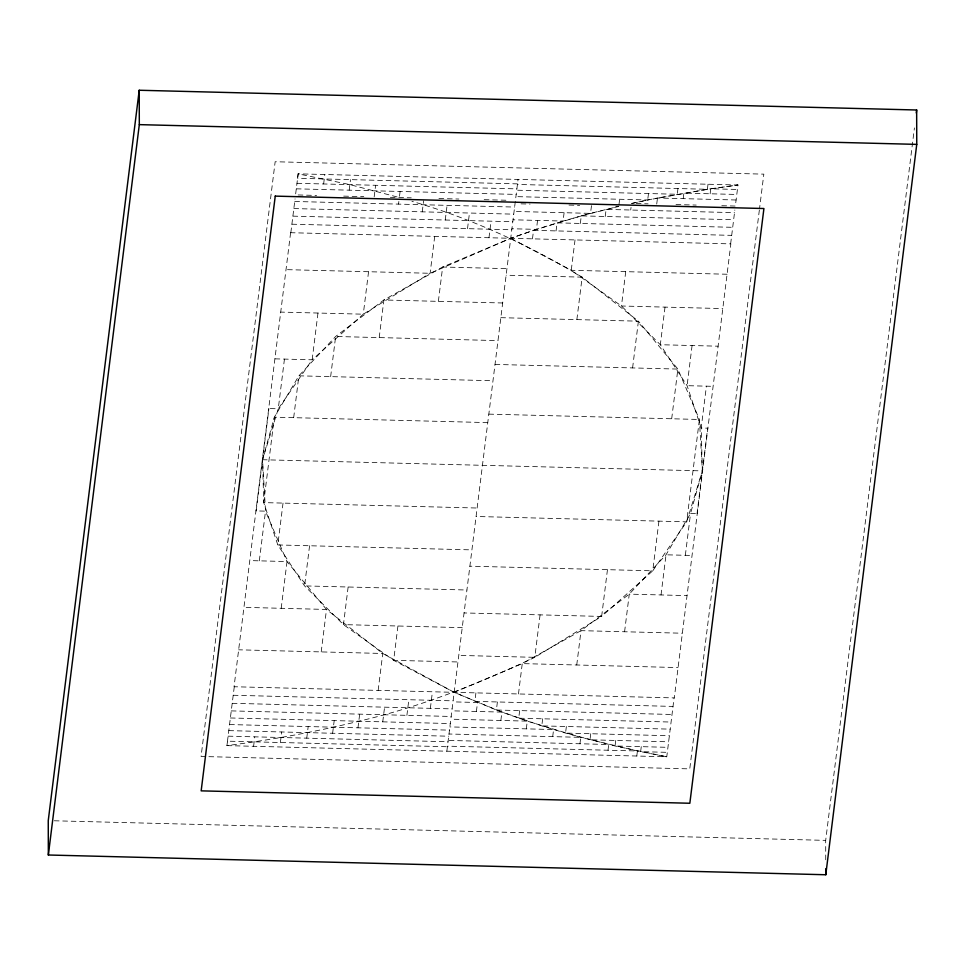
<?xml version="1.0" encoding="UTF-8"?>
<svg xmlns="http://www.w3.org/2000/svg" width="965" height="965" viewBox="0 0 965 965"><rect width="100%" height="100%" fill="white"/><g stroke="black" fill="none" stroke-linecap="round" stroke-linejoin="round"><path stroke-width="0.72" stroke-dasharray="4.83 3.62" d="M234.278 686.742L226.92 745.619L666.767 756.789L674.077 697.912M256.171 510.907L268.921 408.545M290.827 232.71L295.049 198.85M721.808 205.714L735.342 206.064L737.984 185.003L298.137 173.833L295.543 194.894L316.604 195.437M298.173 173.833L297.618 178.284L517.505 183.869M259.32 560.834L265.508 511.148L262.552 459.726L274.35 417.182L298.885 375.819L335.639 336.483L383.889 299.97L442.645 267.016L510.726 238.295L533.536 230.333L581.28 215.871L618.818 206.401M284.446 359.089L278.258 408.786L262.552 459.726L263.71 502.608L277.811 544.948L304.578 585.9L343.456 624.62L393.66 660.337L454.177 692.327L496.396 710.011L541.775 725.885L565.55 733.086L615.031 745.993L666.767 756.789L637.419 750.975L580.749 737.344L527.276 721.132L501.897 712.098L454.177 692.327L382.755 653.474L326.496 609.446L287.027 561.546L265.508 511.148L255.954 510.907M283.034 503.103L277.811 544.948L471.921 549.881M293.674 417.664L298.885 375.819L492.982 380.741M253.602 746.295L254.772 736.85M323.637 183.965L324.819 174.508M281.201 608.3L287.027 561.546L249.766 560.593M317.98 313.034L312.153 359.8L278.258 408.786L268.704 408.545M280.381 742.507L281.696 731.977M349.185 190.165L350.5 179.635M309.572 545.756L304.578 585.9L466.915 590.013M330.645 376.627L335.639 336.483L497.988 340.609M306.749 738.165L308.185 726.561M374.167 196.896L375.614 185.28M321.2 651.906L326.496 609.446L243.94 607.347M368.558 271.732L363.274 314.192L312.153 359.8L274.892 358.847M348.136 586.997L343.456 624.62L462.235 627.636M379.209 337.593L383.889 299.97L502.669 302.986M332.623 733.267L334.204 720.614M398.533 204.122L398.859 201.48M400.113 191.468L399.353 197.535L349.873 184.629L298.137 173.833M357.979 727.815L359.68 714.148M422.248 211.83L423.623 200.792M378.159 690.397L382.755 653.474L238.657 649.807M434.708 236.365L430.113 273.288L363.274 314.192L280.719 312.093M382.743 721.844L384.577 707.176M445.251 220.02L447.084 205.352M397.93 626.008L393.66 660.337L457.965 661.966M438.375 301.357L442.645 267.016L506.951 268.656M406.892 715.342L408.846 699.709M467.518 228.657L469.46 213.024M430.366 708.334L432.429 691.772M488.978 237.74L491.04 221.178M446.843 751.204L518.06 179.418M475.926 692.882L474.864 701.386L673.015 706.416M532.475 238.85L533.536 230.333L731.699 235.364M476.396 711.458L477.518 702.496L452.983 701.869M537.553 220.418L536.444 229.368L510.726 238.295L430.113 273.288L286.002 269.633M497.397 701.965L496.396 710.011L672.014 714.474M556.069 230.912L557.07 222.855L732.7 227.318M500.859 720.457L501.897 712.098L451.873 710.831M564.103 212.71L563.065 221.057L536.444 229.368L511.92 228.753M518.482 693.956L522.258 663.606L581.014 630.652L629.264 594.138L666.019 554.803L690.554 513.44L702.363 470.896L701.193 428.014L706.404 386.169M575.031 239.923L571.244 270.284L621.448 306.002L660.325 344.722L687.092 385.674L701.193 428.014L707.9 428.183M519.653 710.602L518.712 718.189L671.073 722.049M580.339 223.446L581.28 215.871L733.641 219.731M540.086 614.874L534.803 657.334C478.194 683.992 419.847 707.055 358.799 721.241C315.35 731.904 271.286 739.902 226.92 745.619L227.511 741.168L447.398 746.753M576.865 319.608L582.148 277.148C528.687 245.074 471.969 218.512 411.934 201.347M526.311 728.852L527.276 721.132L450.836 719.19M591.485 205.654L590.52 213.374L563.065 221.057L513.03 219.791M542.668 718.792L541.775 725.885L670.192 729.142M605.224 216.474L606.117 209.393L734.522 212.65M552.704 736.633L553.584 729.552L449.871 726.91M618.927 204.93L619.639 199.26M566.371 726.5L565.55 733.086L669.372 735.728M630.712 210.008L631.038 207.379M576.744 664.981L581.014 630.652L682.364 633.221M625.73 271.672L621.448 306.002L722.797 308.583M579.953 743.762L580.749 737.344L448.99 734.003M648.492 193.555L647.684 199.972L630.326 203.796M607.455 569.676L601.641 616.43L534.803 657.334L458.773 655.404M632.594 367.93L638.408 321.176L582.148 277.148L506.13 275.218M590.749 733.726L589.989 739.793L668.612 741.796M656.719 204.061L657.479 197.994L710.759 188.778L737.984 185.003L707.381 189.285L647.684 199.972L515.925 196.619M608.01 750.239L608.722 744.498L448.182 740.42M677.973 188.537L677.249 194.279L516.721 190.202M624.584 631.761L629.264 594.138L687.044 595.61M665.018 307.111L660.325 344.722L718.117 346.194M615.73 740.457L615.031 745.993L667.925 747.332M683.208 198.657L683.896 193.109L736.79 194.46M658.938 521.136L652.75 570.822L601.641 616.43L464.069 612.944M671.688 418.774L677.876 369.076L638.408 321.176L500.847 317.678M636.791 756.029L637.419 750.975L447.471 746.162M708.008 184.243L707.381 189.285L517.433 184.46M641.267 746.657L640.639 751.663L667.322 752.338M710.131 193.772L710.759 188.778L737.429 189.454M661.025 594.947L666.019 554.803L692.05 555.466M692.086 345.53L687.092 385.674L713.111 386.338M685.343 555.297L690.554 513.44L697.261 513.609M697.032 513.609L707.683 428.183M730.638 243.88L734.848 210.008M759.359 210.008L689.758 768.876L201.082 756.476L275.158 161.746L763.834 174.146L759.551 208.524M825.738 859.791L825.69 840.37L914.422 127.923M454.177 692.327L522.258 663.606L678.081 667.563M296.979 183.29L516.89 188.875M296.291 188.826L516.191 194.411M736.102 199.996L657.479 197.994L631.532 203.422L648.082 203.844M343.685 196.124L363.781 196.631M390.33 197.306L411.259 197.837M438.942 198.537L458.882 199.043M484.189 199.683L506.516 200.25M676.007 204.556L696.223 205.075M521.04 203.856L530.075 204.085M569 205.075L579.676 205.352M615.742 206.269L618.758 206.341L590.52 213.374L514.08 211.431M294.723 201.48L514.622 207.065M293.83 208.573L513.742 214.158M292.89 216.148L512.789 221.733M291.888 224.206L511.788 229.779M727.079 274.241L571.244 270.284L510.726 238.295M495.021 364.432L677.876 369.076L699.408 419.473L702.363 470.896L686.658 521.836L652.75 570.822L469.895 566.19M488.833 414.13L699.408 419.473L686.658 521.836L476.083 516.492M487.771 422.598L274.35 417.182L263.71 502.608L477.132 508.024M262.323 459.726L702.58 470.896M233.216 695.258L453.116 700.843M232.215 703.304L452.115 708.889M231.262 710.891L451.174 716.464M230.382 717.972L450.293 723.557M229.561 724.558L449.473 730.143M228.814 730.626L448.713 736.211M228.114 736.162L448.025 741.747M54.281 820.781L825.69 840.37M290.61 232.71L234.049 686.742L674.306 697.912L730.855 243.88L290.61 232.71"/><path stroke-width="1.45" d="M139.225 90.252L48.25 820.624L48.346 855.002L825.775 874.748L916.75 144.376L916.654 109.998L139.225 90.252L139.31 124.63L48.346 855.002M916.292 112.977L916.654 109.998M139.31 124.63L916.75 144.376M825.763 868.765L825.775 874.748M275.242 196.124L201.166 790.854L689.842 803.254L763.918 208.524L275.242 196.124"/></g></svg>
